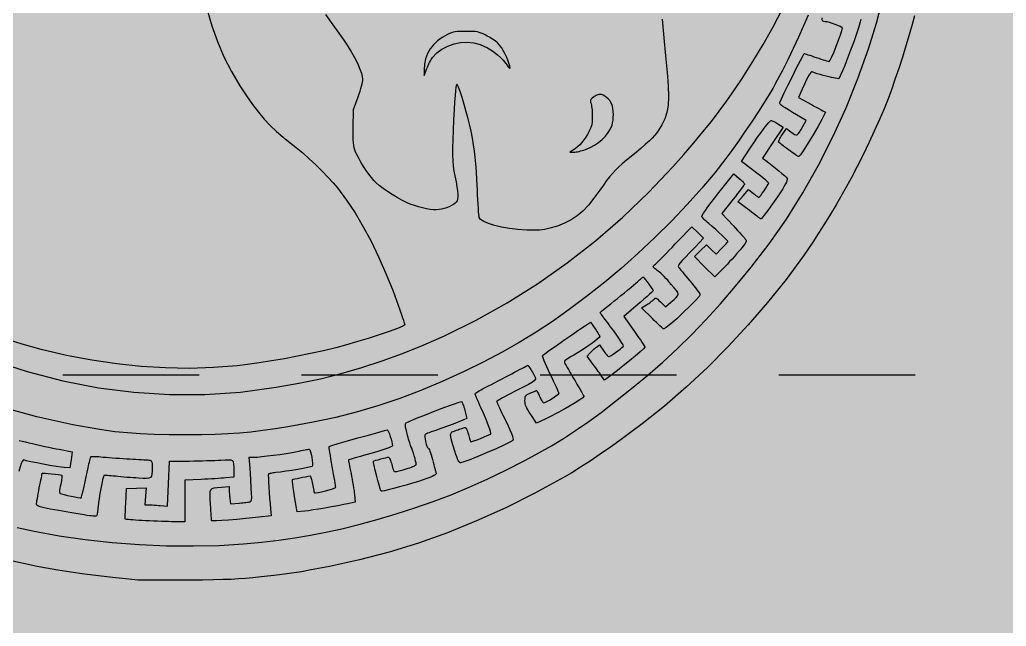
# Model space of a CAD drawing. Header units: inches. Extents: x 0.4 to 16.5, y 0.5 to 10.5.
# Drawn here: x 8.2911 to 8.725, y 8.3895 to 8.6561 of the extents above; entities that cross this region are included whole.
import ezdxf

# ---------------------------------------------------------------- set-up
doc = ezdxf.new("R2010")
doc.units = ezdxf.units.IN
doc.header["$MEASUREMENT"] = 0
for name, color, linetype in [('A-ELEV-FILL', 7, 'Continuous'), ('A-ELEV-HIDN', 7, 'Continuous'), ('A-ELEV-SIGN', 7, 'Continuous')]:
    doc.layers.add(name, color=color, linetype=linetype)

# ---------------------------------------------------------------- blocks, each defined once
blk = doc.blocks.new('THA_MARK')
at = {"layer": 'A-ELEV-SIGN'}
for points in [[(0.46853, -0.12487), (0.46703, -0.13056), (0.46518, -0.13704), (0.46309, -0.14406), (0.46081, -0.15136), (0.45845, -0.15866), (0.45608, -0.1657), (0.45378, -0.17222), (0.45163, -0.17796), (0.44906, -0.18439), (0.44611, -0.19132), (0.44286, -0.19862), (0.43935, -0.20615), (0.43566, -0.21378), (0.43184, -0.22138), (0.42796, -0.22882), (0.42408, -0.23597), (0.42152, -0.24046), (0.41835, -0.24582), (0.41476, -0.25173), (0.41095, -0.25788), (0.40713, -0.26393), (0.4035, -0.26957), (0.40026, -0.27447), (0.39761, -0.27832), (0.38637, -0.2935), (0.37456, -0.3083), (0.36222, -0.32264), (0.34941, -0.33648), (0.33617, -0.34978), (0.32256, -0.36246), (0.30863, -0.37448), (0.29442, -0.38579), (0.28771, -0.39082), (0.28089, -0.39582), (0.27407, -0.40068), (0.26739, -0.40532), (0.26095, -0.40966), (0.25489, -0.41362), (0.24933, -0.4171), (0.24438, -0.42001), (0.22564, -0.43028), (0.20701, -0.4396), (0.18843, -0.448), (0.16984, -0.45551), (0.15119, -0.46215), (0.13242, -0.46794), (0.11347, -0.47291), (0.09427, -0.47708), (0.08729, -0.47844), (0.08142, -0.47953), (0.07632, -0.48043), (0.07165, -0.48118), (0.06707, -0.48184), (0.06225, -0.48245), (0.05685, -0.48307), (0.05054, -0.48376), (0.04532, -0.4843), (0.04058, -0.48473), (0.03601, -0.48507), (0.03128, -0.48532), (0.02607, -0.48552), (0.02006, -0.48566), (0.01293, -0.48577), (0.00435, -0.48586), (-0.00155, -0.48588), (-0.0072, -0.4859), (-0.01247, -0.48591), (-0.01721, -0.4859), (-0.0213, -0.48589), (-0.0246, -0.48587), (-0.02697, -0.48583), (-0.02828, -0.48579), (-0.02828, -0.48579), (-0.03605, -0.48508), (-0.04457, -0.48417), (-0.05349, -0.48312), (-0.06251, -0.48195), (-0.07128, -0.48072), (-0.07947, -0.47947), (-0.08676, -0.47825), (-0.09282, -0.47708), (-0.11212, -0.47275)], [(0.3071, -0.12715), (0.30823, -0.13901), (0.30935, -0.15047), (0.31034, -0.16117), (0.31095, -0.16978), (0.31114, -0.17668), (0.31088, -0.18224), (0.31012, -0.18683), (0.30884, -0.1908), (0.307, -0.19454), (0.30457, -0.1984), (0.30344, -0.19999), (0.30224, -0.20149), (0.3008, -0.20306), (0.29896, -0.20485), (0.29655, -0.20702), (0.2934, -0.20971), (0.28936, -0.2131), (0.28426, -0.21733), (0.28157, -0.21959), (0.27924, -0.22167), (0.27716, -0.22367), (0.27525, -0.2257), (0.2734, -0.22788), (0.27152, -0.23031), (0.26949, -0.23312), (0.26722, -0.2364), (0.2635, -0.24158), (0.2599, -0.246), (0.25632, -0.24975), (0.25266, -0.25288), (0.24882, -0.25548), (0.24472, -0.25761), (0.24025, -0.25935), (0.23532, -0.26077), (0.23348, -0.26121), (0.23183, -0.26155), (0.23027, -0.26181), (0.2287, -0.26197), (0.22703, -0.26207), (0.22516, -0.26208), (0.223, -0.26204), (0.22045, -0.26193), (0.21479, -0.26152), (0.20937, -0.26086), (0.20434, -0.26), (0.19985, -0.25896), (0.19603, -0.25778), (0.19303, -0.2565), (0.19099, -0.25517), (0.19007, -0.25381), (0.18997, -0.25314), (0.18984, -0.2519), (0.1897, -0.25015), (0.18954, -0.24797), (0.18937, -0.24542), (0.18921, -0.24257), (0.18905, -0.23949), (0.18891, -0.23626), (0.18858, -0.22989), (0.18826, -0.22443), (0.18791, -0.21968), (0.1875, -0.21541), (0.18701, -0.2114), (0.18643, -0.20742), (0.18571, -0.20326), (0.18484, -0.19869), (0.18407, -0.19512), (0.18301, -0.19086), (0.18176, -0.18624), (0.18041, -0.18157), (0.17906, -0.17717), (0.1778, -0.17335), (0.17672, -0.17044), (0.17592, -0.16875), (0.17568, -0.16862), (0.17544, -0.16918), (0.17519, -0.1705), (0.17494, -0.17267), (0.17466, -0.17577), (0.17436, -0.17987), (0.17404, -0.18507), (0.17368, -0.19144), (0.17333, -0.19824), (0.1731, -0.20415), (0.17299, -0.20928), (0.17301, -0.21374), (0.17317, -0.21766), (0.17346, -0.22116), (0.1739, -0.22434), (0.17447, -0.22734), (0.17525, -0.231), (0.17582, -0.23414), (0.17621, -0.23678), (0.17641, -0.23898), (0.17643, -0.24077), (0.17627, -0.24219), (0.17593, -0.24328), (0.17542, -0.24409), (0.17463, -0.24482), (0.17354, -0.24556), (0.17224, -0.2463), (0.17077, -0.247), (0.1692, -0.24764), (0.1676, -0.24818), (0.16602, -0.2486), (0.16454, -0.24888), (0.16283, -0.249), (0.16085, -0.24894), (0.15865, -0.24872), (0.15626, -0.24833), (0.15375, -0.2478), (0.15117, -0.24712), (0.14856, -0.24632), (0.14598, -0.2454), (0.14345, -0.24429), (0.14059, -0.24285), (0.13752, -0.24114), (0.1344, -0.23926), (0.13136, -0.23729), (0.12853, -0.23533), (0.12605, -0.23346), (0.12408, -0.23176), (0.12264, -0.23028), (0.12106, -0.22839), (0.11938, -0.22619), (0.11767, -0.22376), (0.11599, -0.2212), (0.1144, -0.2186), (0.11296, -0.21604), (0.11175, -0.21363), (0.11101, -0.21203), (0.11045, -0.21067), (0.11005, -0.20937), (0.10978, -0.20792), (0.10962, -0.20615), (0.10953, -0.20384), (0.1095, -0.20082), (0.1095, -0.19688), (0.10957, -0.18492), (0.11262, -0.17672), (0.11327, -0.17489), (0.11386, -0.17313), (0.11438, -0.17145), (0.11482, -0.1699), (0.11518, -0.16849), (0.11544, -0.16725), (0.11561, -0.16621), (0.11566, -0.16541), (0.11546, -0.16381), (0.11489, -0.16172), (0.11398, -0.15922), (0.11277, -0.15642), (0.11131, -0.15338), (0.10964, -0.15019), (0.10779, -0.14695), (0.1058, -0.14373), (0.10365, -0.14053), (0.10052, -0.13609), (0.09655, -0.13058), (0.09186, -0.12416)], [(0.01611, -0.12104), (0.01903, -0.13129), (0.02259, -0.14134), (0.02678, -0.15112), (0.03159, -0.16059), (0.03698, -0.16969), (0.04115, -0.17602), (0.04506, -0.18161), (0.04883, -0.18657), (0.05257, -0.19102), (0.05636, -0.19508), (0.06033, -0.19886), (0.06456, -0.2025), (0.06918, -0.20609), (0.07304, -0.20912), (0.07715, -0.21257), (0.08136, -0.21631), (0.08554, -0.22022), (0.08957, -0.22417), (0.0933, -0.22803), (0.0966, -0.23166), (0.09935, -0.23495), (0.10511, -0.24274), (0.11061, -0.251), (0.11586, -0.25978), (0.1209, -0.26913), (0.12574, -0.27908), (0.13041, -0.28967), (0.13492, -0.30096), (0.1393, -0.31298), (0.13994, -0.31482), (0.14054, -0.31656), (0.14108, -0.31815), (0.14155, -0.31956), (0.14194, -0.32075), (0.14224, -0.32167), (0.14243, -0.32228), (0.14249, -0.32255), (0.14122, -0.32338), (0.13772, -0.32482), (0.13251, -0.32672), (0.12609, -0.3289), (0.11895, -0.3312), (0.1116, -0.33346), (0.10453, -0.33552), (0.09826, -0.3372), (0.09042, -0.33908), (0.08222, -0.3409), (0.07385, -0.34262), (0.06546, -0.34422), (0.05724, -0.34566), (0.04933, -0.34691), (0.04192, -0.34794), (0.03517, -0.34873), (0.02005, -0.3499), (0.00481, -0.35037), (-0.01057, -0.35014), (-0.02611, -0.34919), (-0.04184, -0.34754), (-0.05776, -0.34517), (-0.0739, -0.34209), (-0.09028, -0.33829), (-0.10244, -0.33496), (-0.11452, -0.3311)], [(-0.1219, -0.34511), (-0.0991, -0.35249), (-0.07634, -0.35838), (-0.05359, -0.36278), (-0.03086, -0.36569), (-0.00812, -0.36712), (0.01463, -0.36706), (0.03739, -0.36552), (0.06019, -0.36251), (0.07462, -0.35991), (0.08845, -0.35698), (0.10183, -0.35366), (0.11493, -0.3499), (0.12792, -0.34566), (0.14096, -0.34088), (0.15423, -0.33552), (0.16788, -0.32951), (0.18805, -0.31959), (0.20791, -0.30846), (0.22735, -0.29623), (0.24624, -0.28298), (0.26447, -0.26879), (0.28192, -0.25377), (0.29846, -0.23798), (0.314, -0.22154), (0.32106, -0.21356), (0.32742, -0.20617), (0.33322, -0.1992), (0.33859, -0.19249), (0.34364, -0.18588), (0.34851, -0.1792), (0.35333, -0.17228), (0.35823, -0.16497), (0.36518, -0.1541), (0.37175, -0.14319), (0.37805, -0.13203), (0.3842, -0.12039)], [(0.40055, -0.1246), (0.39763, -0.13133), (0.39438, -0.13849), (0.39095, -0.1458), (0.38746, -0.15301), (0.38404, -0.15985), (0.3808, -0.16606), (0.37788, -0.17136), (0.37555, -0.1753), (0.37244, -0.18029), (0.36873, -0.18604), (0.36462, -0.19228), (0.3603, -0.1987), (0.35595, -0.20503), (0.35176, -0.21097), (0.34793, -0.21624), (0.3409, -0.22529), (0.33254, -0.23514), (0.32314, -0.24552), (0.31299, -0.25614), (0.30236, -0.2667), (0.29155, -0.27693), (0.28083, -0.28653), (0.27049, -0.29521), (0.25878, -0.30444), (0.2477, -0.31277), (0.23699, -0.32034), (0.22641, -0.32732), (0.21572, -0.33386), (0.20467, -0.3401), (0.19301, -0.34622), (0.18049, -0.35236), (0.16641, -0.35879), (0.15271, -0.36454), (0.13923, -0.36966), (0.12578, -0.37419), (0.11219, -0.3782), (0.0983, -0.38174), (0.08392, -0.38485), (0.06889, -0.3876), (0.05983, -0.38906), (0.05166, -0.39023), (0.04405, -0.39116), (0.03667, -0.39186), (0.02916, -0.39236), (0.0212, -0.3927), (0.01244, -0.39289), (0.00254, -0.39297), (-0.00822, -0.39292), (-0.01781, -0.39272), (-0.02657, -0.39233), (-0.03485, -0.39172), (-0.04299, -0.39087), (-0.05132, -0.38973), (-0.06018, -0.38829), (-0.06991, -0.38651), (-0.093, -0.38147), (-0.11532, -0.37526)], [(-0.10555, -0.45213), (-0.09463, -0.4546), (-0.0787, -0.45748), (-0.06198, -0.45986), (-0.04475, -0.46171), (-0.0273, -0.46303), (-0.0099, -0.46379), (0.00716, -0.46398), (0.02361, -0.46358), (0.03916, -0.46258), (0.03916, -0.46258), (0.05095, -0.46147), (0.06183, -0.46024), (0.0721, -0.45882), (0.08205, -0.45716), (0.09199, -0.45521), (0.10222, -0.45291), (0.11303, -0.45022), (0.12473, -0.44706), (0.13702, -0.44349), (0.14893, -0.43968), (0.16057, -0.4356), (0.17207, -0.43118), (0.18357, -0.42639), (0.1952, -0.42116), (0.20709, -0.41545), (0.21936, -0.40921), (0.22821, -0.40449), (0.23635, -0.39989), (0.24409, -0.3952), (0.25174, -0.39022), (0.25961, -0.38473), (0.268, -0.37855), (0.27723, -0.37145), (0.2876, -0.36323), (0.29786, -0.35481), (0.30757, -0.34638), (0.31689, -0.33777), (0.32602, -0.3288), (0.33512, -0.31929), (0.34438, -0.30905), (0.35398, -0.29792), (0.3641, -0.28571), (0.37556, -0.27083), (0.3866, -0.25489), (0.39713, -0.23805), (0.40706, -0.22049), (0.41631, -0.20235), (0.42479, -0.1838), (0.43241, -0.165), (0.43909, -0.14612), (0.44419, -0.12952), (0.4486, -0.11304)], [(0.4343, -0.12698), (0.43389, -0.12875), (0.43288, -0.13204), (0.43141, -0.13644), (0.42964, -0.14152), (0.42771, -0.14685), (0.42578, -0.15202), (0.42398, -0.15661), (0.42248, -0.16019), (0.42023, -0.16512), (0.41682, -0.16461), (0.41554, -0.16438), (0.41393, -0.16402), (0.41209, -0.16357), (0.41013, -0.16305), (0.40816, -0.16249), (0.40626, -0.16192), (0.40455, -0.16136), (0.40312, -0.16084), (0.40275, -0.16083), (0.40231, -0.16109), (0.40179, -0.1617), (0.40114, -0.16271), (0.40034, -0.16417), (0.39935, -0.16614), (0.39813, -0.16869), (0.39666, -0.17186), (0.39427, -0.17723), (0.40268, -0.18173), (0.40439, -0.18263), (0.40599, -0.18349), (0.40746, -0.18429), (0.40877, -0.18499), (0.40986, -0.18558), (0.41071, -0.18605), (0.41128, -0.18637), (0.41153, -0.18651), (0.41105, -0.18792), (0.40933, -0.19124), (0.40674, -0.19581), (0.40369, -0.201), (0.40055, -0.20615), (0.39771, -0.21062), (0.39556, -0.21376), (0.39449, -0.21494), (0.39424, -0.21485), (0.39376, -0.2146), (0.39311, -0.21419), (0.39229, -0.21366), (0.39133, -0.21302), (0.39028, -0.21228), (0.38914, -0.21146), (0.38796, -0.21059), (0.38796, -0.21059), (0.38679, -0.2097), (0.38567, -0.20886), (0.38464, -0.20807), (0.38372, -0.20737), (0.38294, -0.20676), (0.38231, -0.20627), (0.38188, -0.20592), (0.38165, -0.20573), (0.3816, -0.20554), (0.38167, -0.2052), (0.38183, -0.20472), (0.38209, -0.20413), (0.38243, -0.20345), (0.38284, -0.20269), (0.38331, -0.20187), (0.38383, -0.20102), (0.38658, -0.19688), (0.38949, -0.19906), (0.39084, -0.20008), (0.39187, -0.20078), (0.39269, -0.20111), (0.3934, -0.20102), (0.39411, -0.20044), (0.39493, -0.19934), (0.39596, -0.19767), (0.39732, -0.19536), (0.3992, -0.19195), (0.39057, -0.18673), (0.38791, -0.18512), (0.38587, -0.18385), (0.38437, -0.18285), (0.38334, -0.18207), (0.38271, -0.18145), (0.38241, -0.18092), (0.38238, -0.18043), (0.38252, -0.17991), (0.3834, -0.17794), (0.38523, -0.17414), (0.38768, -0.16915), (0.39044, -0.16362), (0.39317, -0.1582), (0.39555, -0.15353), (0.39726, -0.15026), (0.39797, -0.14902), (0.39818, -0.14907), (0.39866, -0.14922), (0.3994, -0.14946), (0.40035, -0.14977), (0.4015, -0.15015), (0.40279, -0.15058), (0.40421, -0.15105), (0.40573, -0.15156), (0.40726, -0.15206), (0.40871, -0.15254), (0.41007, -0.15297), (0.41129, -0.15334), (0.41233, -0.15366), (0.41316, -0.15389), (0.41375, -0.15404), (0.41407, -0.1541), (0.41466, -0.15327), (0.41571, -0.15106), (0.41706, -0.14791), (0.41854, -0.14423), (0.41998, -0.14046), (0.42122, -0.13703), (0.42208, -0.13435), (0.42241, -0.13285), (0.42204, -0.13242), (0.42104, -0.13184), (0.41959, -0.13116), (0.41786, -0.13046), (0.41601, -0.12979), (0.41421, -0.12924), (0.41264, -0.12886), (0.41146, -0.12872), (0.41051, -0.12862), (0.40986, -0.12829), (0.40953, -0.12756), (0.40954, -0.12629)], [(-0.10429, -0.39656), (-0.10237, -0.39698), (-0.10027, -0.39745), (-0.09804, -0.39797), (-0.09567, -0.39853), (-0.09312, -0.39912), (-0.09048, -0.3997), (-0.08782, -0.40028), (-0.08523, -0.40083), (-0.08279, -0.40132), (-0.08058, -0.40176), (-0.07868, -0.4021), (-0.07027, -0.4037), (-0.07107, -0.40885), (-0.07186, -0.41407), (-0.07542, -0.41385), (-0.07746, -0.41362), (-0.08064, -0.41312), (-0.08458, -0.41245), (-0.08885, -0.41167), (-0.09306, -0.41085), (-0.09681, -0.41009), (-0.09969, -0.40944), (-0.10131, -0.40899), (-0.10175, -0.40912), (-0.10228, -0.40986), (-0.10292, -0.41126), (-0.10367, -0.4134), (-0.10457, -0.41631)]]:
    blk.add_lwpolyline(points, dxfattribs=at)
for points in [[(0.16019, -0.15156), (0.16291, -0.14865), (0.1662, -0.14621), (0.16993, -0.14427), (0.17398, -0.14286), (0.1782, -0.14202), (0.18247, -0.14179), (0.18666, -0.1422), (0.19065, -0.14329), (0.193, -0.14426), (0.19532, -0.14542), (0.19758, -0.14675), (0.19974, -0.14822), (0.20177, -0.14982), (0.20365, -0.15151), (0.20534, -0.15328), (0.20682, -0.15511), (0.20787, -0.15652), (0.20866, -0.15756), (0.20922, -0.15824), (0.20958, -0.15858), (0.20976, -0.15861), (0.2098, -0.15835), (0.20973, -0.1578), (0.20957, -0.157), (0.20911, -0.15519), (0.20842, -0.15321), (0.20755, -0.15114), (0.20653, -0.14906), (0.20541, -0.14706), (0.20425, -0.14523), (0.20308, -0.14366), (0.20196, -0.14242), (0.2013, -0.14182), (0.20048, -0.14117), (0.19954, -0.14049), (0.19851, -0.13979), (0.19743, -0.13911), (0.19633, -0.13844), (0.19524, -0.13783), (0.1942, -0.13727), (0.19262, -0.13653), (0.19129, -0.13595), (0.19008, -0.13553), (0.18888, -0.13523), (0.18755, -0.13504), (0.18599, -0.13494), (0.18406, -0.13489), (0.18165, -0.13488), (0.17934, -0.13489), (0.17746, -0.13494), (0.17591, -0.13504), (0.1746, -0.13521), (0.17343, -0.13545), (0.17231, -0.1358), (0.17114, -0.13625), (0.16983, -0.13684), (0.16635, -0.13873), (0.16332, -0.14091), (0.16073, -0.14338), (0.15861, -0.14611), (0.15696, -0.1491), (0.15578, -0.15233), (0.15509, -0.15579), (0.15489, -0.15946), (0.15489, -0.16316), (0.15656, -0.15867), (0.15694, -0.15769), (0.15737, -0.15669), (0.15784, -0.15568), (0.15832, -0.1547), (0.15881, -0.15378), (0.1593, -0.15292), (0.15976, -0.15218), (0.16019, -0.15156)], [(0.25801, -0.21044), (0.26103, -0.20917), (0.26385, -0.20765), (0.26645, -0.20591), (0.26879, -0.20397), (0.27085, -0.20186), (0.27261, -0.19961), (0.27402, -0.19724), (0.27505, -0.19478), (0.27543, -0.19337), (0.27569, -0.19169), (0.27584, -0.18986), (0.27588, -0.18794), (0.2758, -0.18605), (0.27562, -0.18428), (0.27532, -0.18271), (0.27491, -0.18144), (0.27433, -0.18027), (0.27356, -0.17913), (0.27264, -0.17807), (0.27161, -0.17711), (0.27053, -0.1763), (0.26944, -0.17567), (0.2684, -0.17527), (0.26744, -0.17513), (0.267, -0.17516), (0.2665, -0.17527), (0.26595, -0.17543), (0.26538, -0.17565), (0.2648, -0.17592), (0.26423, -0.17623), (0.26368, -0.17657), (0.26316, -0.17694), (0.26244, -0.17751), (0.26189, -0.17799), (0.26151, -0.17841), (0.26128, -0.17881), (0.26118, -0.17921), (0.2612, -0.17965), (0.26134, -0.18017), (0.26157, -0.18078), (0.26173, -0.1813), (0.26188, -0.18201), (0.26201, -0.18287), (0.26214, -0.18387), (0.26224, -0.18497), (0.26233, -0.18614), (0.2624, -0.18734), (0.26244, -0.18854), (0.26244, -0.19028), (0.2624, -0.19175), (0.2623, -0.19301), (0.26211, -0.19415), (0.26183, -0.19525), (0.26144, -0.19638), (0.26092, -0.19763), (0.26026, -0.19906), (0.2593, -0.20086), (0.25822, -0.20261), (0.25703, -0.20428), (0.25577, -0.20586), (0.25443, -0.20732), (0.25304, -0.20864), (0.25162, -0.20981), (0.25018, -0.2108), (0.24801, -0.21211), (0.25069, -0.21211), (0.25132, -0.21207), (0.25209, -0.21197), (0.25297, -0.21181), (0.25394, -0.2116), (0.25496, -0.21135), (0.256, -0.21107), (0.25703, -0.21076), (0.25801, -0.21044)], [(0.36273, -0.24931), (0.35562, -0.24394), (0.35903, -0.23996), (0.36244, -0.23604), (0.36555, -0.23858), (0.36617, -0.23908), (0.36677, -0.23956), (0.36733, -0.23999), (0.36784, -0.24036), (0.36828, -0.24068), (0.36863, -0.24091), (0.36889, -0.24106), (0.36904, -0.24112), (0.36943, -0.24075), (0.37019, -0.23979), (0.3712, -0.23842), (0.37232, -0.23683), (0.37341, -0.23521), (0.37436, -0.23374), (0.37502, -0.23263), (0.37527, -0.23205), (0.37517, -0.23175), (0.37482, -0.23131), (0.37417, -0.23068), (0.3732, -0.22983), (0.37183, -0.22872), (0.37004, -0.22731), (0.36777, -0.22556), (0.36497, -0.22342), (0.35787, -0.21806), (0.36302, -0.21015), (0.36569, -0.20618), (0.36816, -0.2026), (0.37039, -0.19947), (0.37234, -0.19682), (0.37401, -0.19469), (0.37535, -0.19311), (0.37633, -0.19214), (0.37694, -0.19181), (0.37717, -0.19185), (0.37753, -0.19198), (0.37799, -0.19219), (0.37854, -0.19246), (0.37915, -0.19278), (0.37982, -0.19315), (0.38051, -0.19355), (0.38122, -0.19398), (0.38455, -0.19608), (0.37796, -0.20602), (0.37128, -0.21595), (0.37339, -0.21748), (0.37534, -0.21892), (0.37749, -0.22057), (0.37969, -0.22232), (0.38182, -0.22407), (0.38375, -0.2257), (0.38536, -0.22711), (0.38652, -0.2282), (0.38709, -0.22886), (0.38721, -0.22925), (0.38718, -0.22977), (0.38698, -0.23046), (0.3866, -0.23135), (0.38603, -0.23245), (0.38524, -0.23382), (0.38422, -0.23546), (0.38296, -0.23742), (0.38085, -0.24061), (0.37873, -0.24373), (0.37667, -0.24667), (0.37476, -0.24933), (0.37309, -0.25158), (0.37172, -0.25333), (0.37075, -0.25444), (0.37027, -0.25482), (0.37004, -0.25469), (0.36955, -0.25435), (0.36882, -0.25383), (0.36788, -0.25315), (0.36678, -0.25234), (0.36553, -0.25142), (0.36417, -0.2504), (0.36273, -0.24931)], [(0.3343, -0.28535), (0.32777, -0.27883), (0.33162, -0.27505), (0.33539, -0.27128), (0.33851, -0.27433), (0.34162, -0.27737), (0.3454, -0.27353), (0.34616, -0.27275), (0.34687, -0.27201), (0.34751, -0.27131), (0.34807, -0.27069), (0.34853, -0.27015), (0.34887, -0.26972), (0.34909, -0.26941), (0.34917, -0.26925), (0.34889, -0.26878), (0.3481, -0.26789), (0.34688, -0.26666), (0.3453, -0.26516), (0.34345, -0.26345), (0.3414, -0.2616), (0.33921, -0.2597), (0.33698, -0.2578), (0.33608, -0.25701), (0.33524, -0.25626), (0.33448, -0.25554), (0.33381, -0.25489), (0.33326, -0.25431), (0.33284, -0.25383), (0.33258, -0.25346), (0.33249, -0.25323), (0.33276, -0.25252), (0.33354, -0.2512), (0.33477, -0.24934), (0.33641, -0.24702), (0.33841, -0.24429), (0.34072, -0.24124), (0.34328, -0.23794), (0.34605, -0.23445), (0.35294, -0.22589), (0.35649, -0.22893), (0.3572, -0.22955), (0.35786, -0.23015), (0.35845, -0.23072), (0.35896, -0.23124), (0.35937, -0.23169), (0.35967, -0.23207), (0.35985, -0.23237), (0.3599, -0.23256), (0.3597, -0.23285), (0.35924, -0.23349), (0.35855, -0.23442), (0.35765, -0.23561), (0.35657, -0.23703), (0.35535, -0.23863), (0.35401, -0.24037), (0.35257, -0.2422), (0.3454, -0.25127), (0.35257, -0.2591), (0.35402, -0.26069), (0.35541, -0.26221), (0.35671, -0.26363), (0.35788, -0.26493), (0.35889, -0.26606), (0.3597, -0.26698), (0.36029, -0.26767), (0.36062, -0.26809), (0.36084, -0.26849), (0.36087, -0.26898), (0.36066, -0.26961), (0.36019, -0.27045), (0.3594, -0.27156), (0.35826, -0.27301), (0.35672, -0.27485), (0.35475, -0.27716), (0.3533, -0.27879), (0.3518, -0.28045), (0.3503, -0.2821), (0.34885, -0.28367), (0.34748, -0.28514), (0.34623, -0.28645), (0.34516, -0.28755), (0.34431, -0.2884), (0.34075, -0.29188), (0.3343, -0.28535)], [(0.30073, -0.31835), (0.29398, -0.3116), (0.29717, -0.30972), (0.29783, -0.30929), (0.29851, -0.30885), (0.29917, -0.30839), (0.2998, -0.30794), (0.30039, -0.3075), (0.3009, -0.30709), (0.30134, -0.30671), (0.30167, -0.30638), (0.30213, -0.30591), (0.30251, -0.30559), (0.30287, -0.30544), (0.30325, -0.30548), (0.30372, -0.30573), (0.30431, -0.30621), (0.30508, -0.30693), (0.30609, -0.3079), (0.30921, -0.31095), (0.31276, -0.30798), (0.31474, -0.30632), (0.31615, -0.30504), (0.31701, -0.30398), (0.3173, -0.303), (0.31705, -0.30193), (0.31624, -0.30062), (0.31488, -0.29892), (0.31298, -0.29666), (0.31188, -0.29537), (0.31073, -0.29408), (0.30955, -0.29283), (0.30839, -0.29163), (0.30728, -0.29054), (0.30625, -0.28958), (0.30533, -0.28878), (0.30457, -0.28818), (0.30391, -0.2877), (0.30329, -0.28723), (0.30274, -0.28679), (0.30226, -0.28639), (0.30186, -0.28605), (0.30156, -0.28576), (0.30137, -0.28555), (0.30131, -0.28542), (0.30137, -0.2853), (0.30157, -0.28505), (0.30189, -0.28469), (0.30231, -0.28424), (0.30282, -0.2837), (0.30342, -0.28311), (0.30407, -0.28247), (0.30479, -0.2818), (0.30566, -0.28092), (0.30683, -0.27974), (0.30824, -0.27831), (0.30984, -0.27668), (0.31159, -0.27489), (0.31343, -0.273), (0.31532, -0.27105), (0.31719, -0.26911), (0.32618, -0.25983), (0.32988, -0.26352), (0.33358, -0.26722), (0.32814, -0.27281), (0.32464, -0.27646), (0.32196, -0.27929), (0.32, -0.28141), (0.31866, -0.28295), (0.31786, -0.28402), (0.31748, -0.28475), (0.31743, -0.28525), (0.31762, -0.28564), (0.31791, -0.28601), (0.31843, -0.28666), (0.31914, -0.28754), (0.32003, -0.28864), (0.32106, -0.28991), (0.32221, -0.29132), (0.32344, -0.29283), (0.32473, -0.29442), (0.32603, -0.29597), (0.32725, -0.29747), (0.32837, -0.29886), (0.32935, -0.30012), (0.33018, -0.3012), (0.33083, -0.30207), (0.33127, -0.3027), (0.33147, -0.30305), (0.33069, -0.3044), (0.32828, -0.30711), (0.32477, -0.31071), (0.32064, -0.3147), (0.31641, -0.31862), (0.31258, -0.32199), (0.30965, -0.32433), (0.30812, -0.32516), (0.30785, -0.325), (0.30733, -0.32459), (0.3066, -0.32395), (0.30567, -0.32311), (0.3046, -0.32211), (0.30339, -0.32096), (0.30209, -0.3197), (0.30073, -0.31835)], [(0.2686, -0.35555), (0.26818, -0.35496), (0.26764, -0.3542), (0.26699, -0.35331), (0.26627, -0.3523), (0.26549, -0.35122), (0.26467, -0.3501), (0.26384, -0.34897), (0.26302, -0.34786), (0.25903, -0.34257), (0.26113, -0.34039), (0.26159, -0.33991), (0.2621, -0.33942), (0.26264, -0.33891), (0.26318, -0.33842), (0.26372, -0.33794), (0.26423, -0.3375), (0.2647, -0.3371), (0.26512, -0.33677), (0.26708, -0.33539), (0.26976, -0.33938), (0.27035, -0.34018), (0.27093, -0.34091), (0.27147, -0.34154), (0.27197, -0.34207), (0.27242, -0.34248), (0.2728, -0.34275), (0.2731, -0.34288), (0.27331, -0.34286), (0.27444, -0.34217), (0.27581, -0.34124), (0.27732, -0.34018), (0.27883, -0.33908), (0.28023, -0.33802), (0.28138, -0.33712), (0.28216, -0.33645), (0.28245, -0.33611), (0.2821, -0.3354), (0.28116, -0.33387), (0.27975, -0.33173), (0.27802, -0.3292), (0.27611, -0.32646), (0.27416, -0.32372), (0.27231, -0.32119), (0.2707, -0.31907), (0.27002, -0.31822), (0.26939, -0.31741), (0.26882, -0.31667), (0.26834, -0.31602), (0.26794, -0.31547), (0.26765, -0.31504), (0.26748, -0.31476), (0.26744, -0.31465), (0.26769, -0.31444), (0.26835, -0.3139), (0.26937, -0.31305), (0.27072, -0.31195), (0.27235, -0.31062), (0.27421, -0.3091), (0.27626, -0.30743), (0.27846, -0.30566), (0.28071, -0.30383), (0.28292, -0.30202), (0.28502, -0.30028), (0.28697, -0.29866), (0.2887, -0.2972), (0.29017, -0.29595), (0.29132, -0.29496), (0.2921, -0.29427), (0.29266, -0.29377), (0.29319, -0.29332), (0.29369, -0.29291), (0.29414, -0.29257), (0.29452, -0.29229), (0.29482, -0.29209), (0.29503, -0.29197), (0.29514, -0.29195), (0.29568, -0.29262), (0.2965, -0.29372), (0.29751, -0.29508), (0.29858, -0.29656), (0.2996, -0.29801), (0.30047, -0.29926), (0.30108, -0.30017), (0.30131, -0.30058), (0.30105, -0.30098), (0.3003, -0.30177), (0.2991, -0.30292), (0.29747, -0.30441), (0.29545, -0.30622), (0.29308, -0.3083), (0.29037, -0.31064), (0.28738, -0.3132), (0.28252, -0.31726), (0.28941, -0.32683), (0.29078, -0.32875), (0.29206, -0.33056), (0.2932, -0.33222), (0.29419, -0.33368), (0.295, -0.33492), (0.2956, -0.33589), (0.29597, -0.33654), (0.29608, -0.33684), (0.29515, -0.33785), (0.29296, -0.33983), (0.28986, -0.3425), (0.28618, -0.34558), (0.28226, -0.34877), (0.27845, -0.35181), (0.27509, -0.3544), (0.27252, -0.35627), (0.27027, -0.35787), (0.2686, -0.35555)], [(0.22299, -0.37991), (0.22196, -0.37832), (0.22114, -0.37697), (0.2205, -0.37582), (0.22003, -0.37481), (0.21971, -0.37388), (0.2195, -0.37299), (0.21939, -0.37207), (0.21936, -0.37107), (0.21937, -0.36996), (0.21943, -0.3691), (0.21956, -0.36845), (0.21982, -0.36793), (0.22023, -0.3675), (0.22083, -0.36711), (0.22167, -0.3667), (0.22277, -0.36621), (0.22347, -0.36591), (0.22414, -0.36563), (0.22476, -0.36537), (0.22532, -0.36513), (0.2258, -0.36492), (0.22619, -0.36475), (0.22646, -0.36462), (0.22661, -0.36454), (0.22673, -0.36459), (0.2269, -0.36479), (0.22713, -0.36513), (0.22739, -0.36559), (0.22769, -0.36616), (0.22802, -0.36682), (0.22836, -0.36757), (0.22872, -0.36838), (0.22908, -0.36918), (0.22944, -0.36992), (0.2298, -0.3706), (0.23015, -0.37119), (0.23048, -0.37168), (0.23078, -0.37205), (0.23104, -0.37229), (0.23125, -0.37237), (0.23205, -0.37215), (0.23335, -0.37154), (0.23495, -0.37068), (0.23668, -0.36966), (0.23834, -0.36861), (0.23976, -0.36763), (0.24075, -0.36684), (0.24112, -0.36635), (0.241, -0.36596), (0.24067, -0.36515), (0.24015, -0.36397), (0.23947, -0.36245), (0.23864, -0.36066), (0.23769, -0.35864), (0.23665, -0.35644), (0.23553, -0.3541), (0.23437, -0.35166), (0.23334, -0.34941), (0.23245, -0.3474), (0.23172, -0.34565), (0.23116, -0.3442), (0.23079, -0.34308), (0.23062, -0.34233), (0.23067, -0.34199), (0.23202, -0.34102), (0.2351, -0.33885), (0.23937, -0.33587), (0.24427, -0.33245), (0.24927, -0.32898), (0.25382, -0.32583), (0.25738, -0.3234), (0.25939, -0.32204), (0.26128, -0.32081), (0.26425, -0.32516), (0.26486, -0.32605), (0.26542, -0.3269), (0.26592, -0.3277), (0.26636, -0.32842), (0.26672, -0.32904), (0.26699, -0.32954), (0.26716, -0.3299), (0.26722, -0.33009), (0.26679, -0.33071), (0.26561, -0.33177), (0.2638, -0.33318), (0.26153, -0.33484), (0.25893, -0.33664), (0.25615, -0.33849), (0.25333, -0.34028), (0.25062, -0.34191), (0.24857, -0.34308), (0.24701, -0.34401), (0.24588, -0.34474), (0.24514, -0.34532), (0.24472, -0.34581), (0.24458, -0.34626), (0.24465, -0.34671), (0.24489, -0.34721), (0.24516, -0.34772), (0.24564, -0.34858), (0.2463, -0.34973), (0.24712, -0.35114), (0.24806, -0.35276), (0.24911, -0.35455), (0.25024, -0.35646), (0.25141, -0.35845), (0.25255, -0.36039), (0.25361, -0.36221), (0.25457, -0.36388), (0.25541, -0.36535), (0.2561, -0.36657), (0.25663, -0.36751), (0.25696, -0.36813), (0.25707, -0.36838), (0.25635, -0.36916), (0.25438, -0.37056), (0.25144, -0.37241), (0.24782, -0.37456), (0.24381, -0.37685), (0.23969, -0.37909), (0.23575, -0.38113), (0.23227, -0.38281), (0.22669, -0.38535), (0.22299, -0.37991)], [(0.17455, -0.40341), (0.17328, -0.39936), (0.17239, -0.39635), (0.17188, -0.3942), (0.17177, -0.39272), (0.17208, -0.39173), (0.17281, -0.39106), (0.17399, -0.39051), (0.17563, -0.38992), (0.1765, -0.38962), (0.17735, -0.38933), (0.17815, -0.38906), (0.1789, -0.38881), (0.17956, -0.38858), (0.18012, -0.3884), (0.18056, -0.38826), (0.18086, -0.38818), (0.1811, -0.3882), (0.18136, -0.38837), (0.18163, -0.38869), (0.18191, -0.38917), (0.1822, -0.3898), (0.18251, -0.39058), (0.18283, -0.39151), (0.18318, -0.3926), (0.18344, -0.39353), (0.1837, -0.39441), (0.18394, -0.39521), (0.18416, -0.39592), (0.18434, -0.39651), (0.1845, -0.39697), (0.18462, -0.39727), (0.1847, -0.39739), (0.18529, -0.39726), (0.1867, -0.39677), (0.18868, -0.39604), (0.19094, -0.39516), (0.19323, -0.39425), (0.19525, -0.39341), (0.19676, -0.39276), (0.19746, -0.39239), (0.19751, -0.39187), (0.19728, -0.3908), (0.19681, -0.38923), (0.19609, -0.38722), (0.19517, -0.38482), (0.19405, -0.38209), (0.19275, -0.37908), (0.1913, -0.37585), (0.19053, -0.37412), (0.18981, -0.37247), (0.18916, -0.37096), (0.18859, -0.36961), (0.18812, -0.36846), (0.18776, -0.36754), (0.18753, -0.3669), (0.18745, -0.36657), (0.18763, -0.36635), (0.18813, -0.36597), (0.18892, -0.36546), (0.18997, -0.36483), (0.19123, -0.36411), (0.19269, -0.36331), (0.19429, -0.36245), (0.19601, -0.36157), (0.19788, -0.36063), (0.19994, -0.35957), (0.20214, -0.35844), (0.20441, -0.35727), (0.20666, -0.35609), (0.20884, -0.35494), (0.21087, -0.35385), (0.21269, -0.35286), (0.21434, -0.35197), (0.21589, -0.35113), (0.21731, -0.35038), (0.21856, -0.34973), (0.21961, -0.34919), (0.22042, -0.34879), (0.22095, -0.34853), (0.22117, -0.34844), (0.22128, -0.34853), (0.22149, -0.3488), (0.22178, -0.34921), (0.22214, -0.34976), (0.22258, -0.35041), (0.22306, -0.35116), (0.22359, -0.35199), (0.22415, -0.35286), (0.22524, -0.35463), (0.22595, -0.35595), (0.22611, -0.35703), (0.22554, -0.35805), (0.22409, -0.35919), (0.22158, -0.36063), (0.21783, -0.36257), (0.21269, -0.36519), (0.21039, -0.36639), (0.20824, -0.36753), (0.20629, -0.36857), (0.2046, -0.3695), (0.20319, -0.37029), (0.20214, -0.37091), (0.20147, -0.37135), (0.20123, -0.37157), (0.20131, -0.37187), (0.20155, -0.37245), (0.20192, -0.3733), (0.20241, -0.37437), (0.203, -0.37564), (0.20368, -0.37707), (0.20443, -0.37863), (0.20522, -0.38028), (0.20702, -0.38396), (0.20852, -0.38713), (0.20972, -0.3898), (0.21063, -0.39201), (0.21126, -0.39375), (0.21162, -0.39506), (0.2117, -0.39595), (0.21153, -0.39645), (0.20969, -0.39756), (0.20591, -0.39942), (0.20082, -0.40175), (0.19506, -0.40428), (0.18927, -0.40672), (0.18409, -0.40881), (0.18015, -0.41026), (0.1781, -0.4108), (0.17773, -0.41073), (0.17737, -0.41047), (0.17701, -0.40999), (0.17662, -0.40928), (0.1762, -0.4083), (0.17572, -0.40701), (0.17518, -0.40539), (0.17455, -0.40341)], [(0.12698, -0.42835), (0.12662, -0.42731), (0.12601, -0.42511), (0.12523, -0.42213), (0.12438, -0.41879), (0.12357, -0.41548), (0.1229, -0.4126), (0.12245, -0.41054), (0.12234, -0.40972), (0.12281, -0.40952), (0.12387, -0.4092), (0.12535, -0.40879), (0.12704, -0.40834), (0.12875, -0.40791), (0.1303, -0.40753), (0.13149, -0.40728), (0.13212, -0.40718), (0.13231, -0.40728), (0.13252, -0.40756), (0.13277, -0.40801), (0.13303, -0.40859), (0.13331, -0.4093), (0.13359, -0.41012), (0.13388, -0.41101), (0.13416, -0.41197), (0.13461, -0.41375), (0.135, -0.41503), (0.13547, -0.41585), (0.13619, -0.41625), (0.13729, -0.41626), (0.13895, -0.41591), (0.14131, -0.41524), (0.14453, -0.41429), (0.14571, -0.41393), (0.14675, -0.41358), (0.14764, -0.41324), (0.14839, -0.41291), (0.14897, -0.41259), (0.1494, -0.41229), (0.14966, -0.41201), (0.14975, -0.41175), (0.14965, -0.4109), (0.1494, -0.40963), (0.14902, -0.40807), (0.14854, -0.40635), (0.14801, -0.40458), (0.14745, -0.4029), (0.14691, -0.40142), (0.14641, -0.40029), (0.14619, -0.39972), (0.14592, -0.39895), (0.14561, -0.39801), (0.14528, -0.39694), (0.14492, -0.39576), (0.14456, -0.39452), (0.14421, -0.39324), (0.14387, -0.39195), (0.14346, -0.39025), (0.14316, -0.38886), (0.14296, -0.38775), (0.14286, -0.38689), (0.14285, -0.38624), (0.14293, -0.38577), (0.14311, -0.38544), (0.14336, -0.38521), (0.1456, -0.38414), (0.14993, -0.38234), (0.15561, -0.38007), (0.16192, -0.37762), (0.16813, -0.37526), (0.17352, -0.37327), (0.17735, -0.37192), (0.1789, -0.3715), (0.17903, -0.37171), (0.17921, -0.37211), (0.17943, -0.37268), (0.17969, -0.37339), (0.17996, -0.37422), (0.18025, -0.37515), (0.18055, -0.37616), (0.18086, -0.37723), (0.18223, -0.38245), (0.17708, -0.38463), (0.17586, -0.38511), (0.17441, -0.38566), (0.17278, -0.38627), (0.17103, -0.38692), (0.16921, -0.38758), (0.16738, -0.38825), (0.16558, -0.38889), (0.16389, -0.38949), (0.16229, -0.39003), (0.16077, -0.39055), (0.15937, -0.39105), (0.15812, -0.39151), (0.15707, -0.3919), (0.15624, -0.39223), (0.15567, -0.39247), (0.1554, -0.3926), (0.15522, -0.39319), (0.15523, -0.39428), (0.1554, -0.3957), (0.1557, -0.39726), (0.15608, -0.39879), (0.15651, -0.40011), (0.15695, -0.40103), (0.15736, -0.40138), (0.15758, -0.40151), (0.15785, -0.40191), (0.15817, -0.40255), (0.15853, -0.40342), (0.15892, -0.40449), (0.15933, -0.40575), (0.15975, -0.40719), (0.16019, -0.40877), (0.16059, -0.41031), (0.16098, -0.41177), (0.16134, -0.41315), (0.16168, -0.41439), (0.16197, -0.41548), (0.16221, -0.41636), (0.16239, -0.41702), (0.16251, -0.4174), (0.16252, -0.41776), (0.1623, -0.41812), (0.16182, -0.41852), (0.16105, -0.41896), (0.15995, -0.41948), (0.15848, -0.42008), (0.15661, -0.42078), (0.15431, -0.42161), (0.15118, -0.42265), (0.14741, -0.42383), (0.1433, -0.42504), (0.13914, -0.42622), (0.13524, -0.42729), (0.13188, -0.42815), (0.12937, -0.42872), (0.12799, -0.42893), (0.12785, -0.42892), (0.12771, -0.42888), (0.12757, -0.42883), (0.12743, -0.42875), (0.1273, -0.42866), (0.12718, -0.42857), (0.12707, -0.42846), (0.12698, -0.42835)], [(0.07324, -0.43974), (0.07255, -0.43586), (0.07196, -0.43234), (0.07146, -0.42924), (0.07107, -0.4266), (0.07078, -0.42444), (0.07061, -0.42283), (0.07056, -0.4218), (0.07063, -0.42139), (0.0711, -0.42125), (0.07212, -0.42102), (0.07356, -0.42072), (0.07527, -0.42039), (0.0771, -0.42004), (0.07891, -0.41971), (0.08055, -0.41943), (0.08187, -0.41922), (0.08202, -0.41932), (0.0822, -0.41962), (0.0824, -0.4201), (0.08261, -0.42074), (0.08283, -0.42151), (0.08305, -0.4224), (0.08327, -0.42338), (0.08347, -0.42444), (0.08366, -0.42553), (0.08384, -0.42654), (0.08402, -0.42747), (0.08418, -0.42829), (0.08433, -0.42898), (0.08446, -0.42951), (0.08456, -0.42986), (0.08463, -0.43002), (0.08538, -0.43007), (0.087, -0.42981), (0.0892, -0.42934), (0.09166, -0.42873), (0.0941, -0.42806), (0.09621, -0.42741), (0.0977, -0.42685), (0.09826, -0.42647), (0.09821, -0.42603), (0.09808, -0.42513), (0.09788, -0.42382), (0.09761, -0.42215), (0.09728, -0.42019), (0.09691, -0.41798), (0.09651, -0.41559), (0.09608, -0.41305), (0.09564, -0.41053), (0.09524, -0.40816), (0.09488, -0.40601), (0.09458, -0.40412), (0.09434, -0.40254), (0.09417, -0.40135), (0.09407, -0.40058), (0.09405, -0.40029), (0.09574, -0.39973), (0.09993, -0.39849), (0.10579, -0.3968), (0.11249, -0.3949), (0.11922, -0.39301), (0.12514, -0.39137), (0.12942, -0.39021), (0.13125, -0.38978), (0.13162, -0.39011), (0.1321, -0.39101), (0.13264, -0.39233), (0.13319, -0.39392), (0.1337, -0.39561), (0.13412, -0.39727), (0.13441, -0.39873), (0.13452, -0.39985), (0.13428, -0.4002), (0.13353, -0.40064), (0.13222, -0.40119), (0.13033, -0.40187), (0.1278, -0.40269), (0.12461, -0.40367), (0.12069, -0.40482), (0.11603, -0.40616), (0.11414, -0.4067), (0.11237, -0.4072), (0.11075, -0.40765), (0.10934, -0.40806), (0.10816, -0.4084), (0.10726, -0.40866), (0.10667, -0.40884), (0.10645, -0.40892), (0.10646, -0.40912), (0.10654, -0.40965), (0.10668, -0.41046), (0.10687, -0.41153), (0.10711, -0.41282), (0.10739, -0.41428), (0.10771, -0.4159), (0.10805, -0.41762), (0.1084, -0.41944), (0.10876, -0.42133), (0.1091, -0.42323), (0.10942, -0.42509), (0.10971, -0.42686), (0.10996, -0.42847), (0.11016, -0.42988), (0.1103, -0.43104), (0.11073, -0.4359), (0.10689, -0.43677), (0.10349, -0.43746), (0.09962, -0.4382), (0.09551, -0.43896), (0.09135, -0.43969), (0.08737, -0.44037), (0.08376, -0.44096), (0.08075, -0.44141), (0.07854, -0.4417), (0.07368, -0.44213), (0.07324, -0.43974)], [(0.01893, -0.44786), (0.01886, -0.44758), (0.01878, -0.44692), (0.01869, -0.44594), (0.01859, -0.44466), (0.01849, -0.44314), (0.01839, -0.44141), (0.01829, -0.43951), (0.0182, -0.43749), (0.01798, -0.4338), (0.01786, -0.4311), (0.01796, -0.42922), (0.01836, -0.42799), (0.01919, -0.42726), (0.02053, -0.42684), (0.02248, -0.42659), (0.02516, -0.42632), (0.03009, -0.42589), (0.03009, -0.42799), (0.0301, -0.42851), (0.03013, -0.42912), (0.03017, -0.4298), (0.03023, -0.43054), (0.0303, -0.4313), (0.03037, -0.43208), (0.03045, -0.43284), (0.03053, -0.43358), (0.03104, -0.43698), (0.03655, -0.43655), (0.03769, -0.43644), (0.03881, -0.43632), (0.03988, -0.4362), (0.04086, -0.43609), (0.04174, -0.43597), (0.04248, -0.43586), (0.04306, -0.43577), (0.04344, -0.43568), (0.04391, -0.43552), (0.04425, -0.4352), (0.04446, -0.43444), (0.04453, -0.43295), (0.04446, -0.43047), (0.04425, -0.42671), (0.04391, -0.42141), (0.04344, -0.41429), (0.04293, -0.40718), (0.04576, -0.40718), (0.04791, -0.40709), (0.0509, -0.40683), (0.0545, -0.40643), (0.05848, -0.40594), (0.0626, -0.40537), (0.06663, -0.40476), (0.07035, -0.40415), (0.07353, -0.40355), (0.07493, -0.40326), (0.07626, -0.40299), (0.07751, -0.40274), (0.07863, -0.40253), (0.07959, -0.40235), (0.08036, -0.40222), (0.08092, -0.40213), (0.08122, -0.4021), (0.08163, -0.40254), (0.08209, -0.40369), (0.08254, -0.40534), (0.08294, -0.40725), (0.08326, -0.40921), (0.08344, -0.41097), (0.08345, -0.41233), (0.08325, -0.41305), (0.08234, -0.41336), (0.08031, -0.41383), (0.07741, -0.4144), (0.07395, -0.41502), (0.07019, -0.41565), (0.06642, -0.41622), (0.06292, -0.41671), (0.05997, -0.41704), (0.05906, -0.41716), (0.0582, -0.41728), (0.05741, -0.41741), (0.05671, -0.41754), (0.05611, -0.41767), (0.05565, -0.41779), (0.05533, -0.41789), (0.05518, -0.41798), (0.05513, -0.41874), (0.05517, -0.42052), (0.05529, -0.42312), (0.05547, -0.42629), (0.05572, -0.42981), (0.056, -0.43346), (0.05631, -0.43702), (0.05664, -0.44025), (0.05707, -0.44467), (0.05323, -0.44511), (0.04685, -0.44581), (0.04069, -0.44644), (0.03493, -0.44699), (0.02977, -0.44743), (0.02539, -0.44776), (0.022, -0.44795), (0.01978, -0.44799), (0.01893, -0.44786)], [(-0.06273, -0.44409), (-0.07186, -0.44255), (-0.07899, -0.44132), (-0.08435, -0.44035), (-0.08818, -0.43957), (-0.09074, -0.43893), (-0.09226, -0.43837), (-0.09299, -0.43784), (-0.09318, -0.43727), (-0.09314, -0.4368), (-0.09303, -0.436), (-0.09286, -0.43492), (-0.09263, -0.43359), (-0.09236, -0.43207), (-0.09205, -0.4304), (-0.09172, -0.42861), (-0.09137, -0.42676), (-0.091, -0.42493), (-0.09066, -0.42322), (-0.09035, -0.42166), (-0.09008, -0.4203), (-0.08986, -0.41916), (-0.0897, -0.41828), (-0.08959, -0.41771), (-0.08956, -0.41748), (-0.08904, -0.41738), (-0.08768, -0.41741), (-0.08574, -0.41754), (-0.0835, -0.41774), (-0.08124, -0.41798), (-0.07922, -0.41824), (-0.07772, -0.41849), (-0.07701, -0.41871), (-0.07693, -0.41892), (-0.0769, -0.41933), (-0.07692, -0.41991), (-0.07699, -0.42063), (-0.0771, -0.42148), (-0.07725, -0.42242), (-0.07744, -0.42344), (-0.07766, -0.42451), (-0.07798, -0.42595), (-0.07821, -0.42714), (-0.07836, -0.4281), (-0.07844, -0.42886), (-0.07843, -0.42944), (-0.07835, -0.42987), (-0.07819, -0.43018), (-0.07796, -0.43038), (-0.0771, -0.4307), (-0.07548, -0.43114), (-0.07336, -0.43164), (-0.071, -0.43214), (-0.06868, -0.4326), (-0.06665, -0.43295), (-0.06518, -0.43315), (-0.06454, -0.43314), (-0.0643, -0.43247), (-0.06388, -0.43091), (-0.06332, -0.42867), (-0.06268, -0.42594), (-0.06199, -0.42292), (-0.06131, -0.4198), (-0.06067, -0.41679), (-0.06012, -0.41407), (-0.05987, -0.41273), (-0.05961, -0.41147), (-0.05936, -0.4103), (-0.05911, -0.40925), (-0.05888, -0.40836), (-0.05868, -0.40765), (-0.05851, -0.40715), (-0.05838, -0.40689), (-0.0581, -0.4068), (-0.05755, -0.40674), (-0.05677, -0.40672), (-0.05578, -0.40673), (-0.05463, -0.40677), (-0.05334, -0.40685), (-0.05194, -0.40696), (-0.05047, -0.40711), (-0.04879, -0.40727), (-0.04685, -0.40744), (-0.04471, -0.40761), (-0.04245, -0.40777), (-0.04013, -0.40792), (-0.03782, -0.40805), (-0.03558, -0.40817), (-0.0335, -0.40827), (-0.03154, -0.40838), (-0.02961, -0.40848), (-0.02777, -0.40859), (-0.02605, -0.40869), (-0.02452, -0.40879), (-0.02322, -0.40889), (-0.02221, -0.40898), (-0.02154, -0.40906), (-0.02077, -0.40919), (-0.0202, -0.40934), (-0.01978, -0.40956), (-0.01951, -0.4099), (-0.01934, -0.41042), (-0.01925, -0.41117), (-0.01922, -0.4122), (-0.01922, -0.41356), (-0.01922, -0.41611), (-0.01931, -0.41799), (-0.0196, -0.41931), (-0.02019, -0.42015), (-0.0212, -0.42061), (-0.02273, -0.42077), (-0.02491, -0.42074), (-0.02785, -0.42059), (-0.02953, -0.4205), (-0.03138, -0.42038), (-0.03334, -0.42025), (-0.03535, -0.4201), (-0.03735, -0.41994), (-0.03927, -0.41977), (-0.04105, -0.4196), (-0.04264, -0.41943), (-0.0441, -0.41928), (-0.04547, -0.41915), (-0.04672, -0.41905), (-0.04782, -0.41897), (-0.04873, -0.41893), (-0.04944, -0.41891), (-0.04991, -0.41894), (-0.05011, -0.419), (-0.05041, -0.41981), (-0.05086, -0.42162), (-0.0514, -0.42417), (-0.05198, -0.42719), (-0.05255, -0.43042), (-0.05307, -0.43358), (-0.05348, -0.43641), (-0.05373, -0.43865), (-0.05385, -0.4397), (-0.05396, -0.44071), (-0.05408, -0.44166), (-0.05421, -0.44252), (-0.05433, -0.44327), (-0.05445, -0.44388), (-0.05457, -0.44433), (-0.05468, -0.4446), (-0.05489, -0.44476), (-0.05531, -0.44485), (-0.05596, -0.44489), (-0.05683, -0.44486), (-0.05793, -0.44477), (-0.05928, -0.44461), (-0.06087, -0.44438), (-0.06273, -0.44409)], [(-0.02567, -0.44772), (-0.02777, -0.44758), (-0.02973, -0.44745), (-0.03152, -0.44732), (-0.03309, -0.4472), (-0.0344, -0.44709), (-0.03541, -0.44699), (-0.03607, -0.44691), (-0.03633, -0.44685), (-0.03637, -0.44662), (-0.03639, -0.44602), (-0.03638, -0.44509), (-0.03635, -0.44386), (-0.0363, -0.44239), (-0.03623, -0.44072), (-0.03614, -0.43888), (-0.03604, -0.43691), (-0.03553, -0.42712), (-0.0293, -0.4269), (-0.02306, -0.42669), (-0.02342, -0.4322), (-0.02379, -0.43764), (-0.02132, -0.43764), (-0.02072, -0.43765), (-0.01997, -0.43767), (-0.01911, -0.43772), (-0.01816, -0.43777), (-0.01715, -0.43784), (-0.01611, -0.43791), (-0.01507, -0.43799), (-0.01407, -0.43807), (-0.00928, -0.43858), (-0.00863, -0.42415), (-0.00798, -0.40972), (0.00471, -0.40964), (0.00741, -0.40961), (0.01021, -0.40955), (0.01303, -0.40949), (0.01581, -0.40941), (0.01845, -0.40932), (0.02087, -0.40924), (0.02299, -0.40915), (0.02473, -0.40906), (0.02752, -0.40888), (0.0296, -0.40882), (0.03107, -0.40896), (0.03204, -0.40941), (0.03262, -0.41024), (0.0329, -0.41155), (0.03299, -0.41343), (0.03299, -0.41595), (0.03299, -0.42001), (0.02777, -0.42045), (0.0265, -0.42056), (0.02491, -0.42069), (0.02305, -0.42082), (0.021, -0.42095), (0.01882, -0.42107), (0.01657, -0.42119), (0.01431, -0.4213), (0.01211, -0.42139), (0.00181, -0.4219), (0.00181, -0.43517), (0.00181, -0.44851), (-0.00674, -0.44844), (-0.00865, -0.4484), (-0.01085, -0.44834), (-0.01326, -0.44826), (-0.0158, -0.44816), (-0.01839, -0.44805), (-0.02095, -0.44794), (-0.0234, -0.44783), (-0.02567, -0.44772)]]:
    blk.add_lwpolyline(points, close=True, dxfattribs=at)

msp = doc.modelspace()

# ---------------------------------------------------------------- hatches: boundary and pattern name
at = {"layer": 'A-ELEV-FILL', "true_color": 0xcc0000}
msp.add_hatch(color=7, dxfattribs=at).paths.add_polyline_path([(6.9875, 6.25), (7.4875, 6.25), (7.4875, 7.63125), (7.4875, 7.63125), (7.48937, 7.67989), (7.49499, 7.72833), (7.50431, 7.77635), (7.51731, 7.82375), (7.53394, 7.87032), (7.55411, 7.91587), (7.57774, 7.9602), (7.60473, 8.00313), (7.63496, 8.04446), (7.66832, 8.08402), (7.70464, 8.12164), (7.74378, 8.15716), (7.78557, 8.19043), (7.82983, 8.22131), (7.87638, 8.24966), (7.925, 8.27536), (7.9755, 8.2983), (8.02765, 8.31839), (8.08124, 8.33553), (8.13603, 8.34966), (8.1918, 8.36071), (8.24829, 8.36864), (8.30527, 8.37341), (8.3625, 8.375), (8.41973, 8.37341), (8.47671, 8.36864), (8.5332, 8.36071), (8.58897, 8.34966), (8.64376, 8.33553), (8.69735, 8.31839), (8.7495, 8.2983), (8.8, 8.27536), (8.84862, 8.24966), (8.89517, 8.22131), (8.93943, 8.19043), (8.98122, 8.15716), (9.02036, 8.12164), (9.05668, 8.08402), (9.09004, 8.04446), (9.12027, 8.00313), (9.14726, 7.9602), (9.17089, 7.91587), (9.19106, 7.87032), (9.20769, 7.82375), (9.22069, 7.77635), (9.23001, 7.72833), (9.23563, 7.67989), (9.2375, 7.63125), (9.2375, 7.63125), (9.2375, 6.25), (9.7375, 6.25), (9.7375, 9.375), (6.9875, 9.375)])
at = {"layer": 'A-ELEV-FILL', "true_color": 0xcdcdcd}
msp.add_hatch(color=7, dxfattribs=at).paths.add_polyline_path([(4.3625, 6.25), (14.425, 6.25), (14.425, 8.875), (4.3625, 8.875)])
at = {"layer": 'A-ELEV-FILL', "true_color": 0xc9c6be}
msp.add_hatch(color=7, dxfattribs=at).paths.add_polyline_path([(4.3625, 6.25), (14.425, 6.25), (14.425, 8.875), (4.3625, 8.875)])

# ---------------------------------------------------------------- linework, layer by layer
at = {"layer": 'A-ELEV-HIDN'}
for p, q in [((8.31, 8.5), (8.37, 8.5)), ((8.415, 8.5), (8.475, 8.5)), ((8.52, 8.5), (8.58, 8.5)), ((8.625, 8.5), (8.685, 8.5))]:
    msp.add_line(p, q, dxfattribs=at)

# ---------------------------------------------------------------- block references
at = {"layer": 'A-ELEV-SIGN', "xscale": 0.6875, "yscale": 0.6875}
msp.add_blockref('THA_MARK', (8.3625, 8.74375), dxfattribs=at)

doc.saveas('drawing.dxf')
